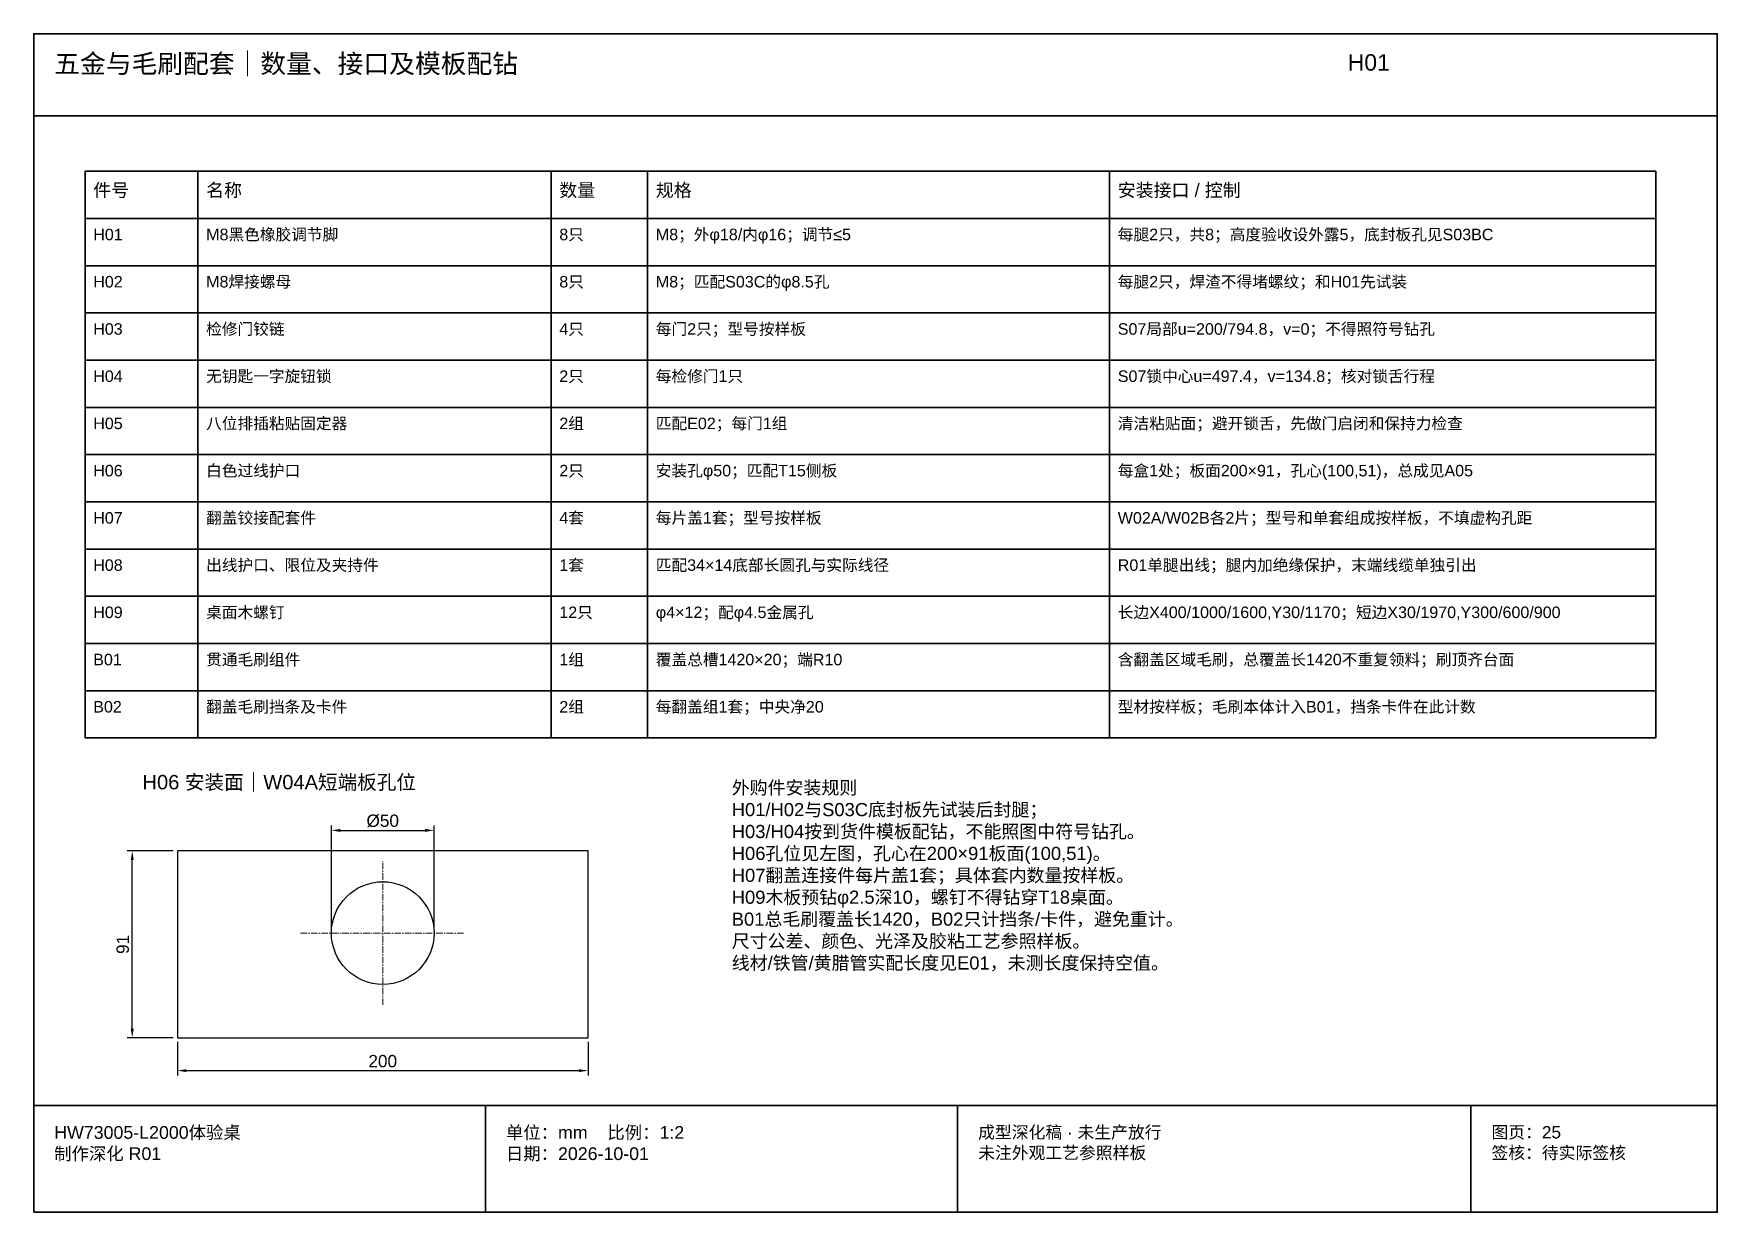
# Model space of a CAD drawing. Header units: millimetres. Extents: x 50 to 288830, y 0 to 4150.
# Drawn here: x 288010 to 288830, y 10 to 584 of the extents above; entities that cross this region are included whole.
import ezdxf

# ---------------------------------------------------------------- set-up
doc = ezdxf.new("R2010")
doc.units = ezdxf.units.MM
doc.linetypes.add('CENTER', pattern=[5.08, 3.175, -0.635, 0.635, -0.635])
for name, color, linetype, lineweight in [('CENTER', 8, 'CENTER', 13), ('DIM', 7, 'Continuous', 13), ('FRAME', 7, 'Continuous', 35), ('NOTE', 7, 'Continuous', 18), ('OUTLINE', 7, 'Continuous', 25)]:
    doc.layers.add(name, color=color, linetype=linetype, lineweight=lineweight)
doc.styles.add('CN', font='Arial Unicode.ttf')
doc.dimstyles.new('D2', dxfattribs={"dimtxt": 6, "dimasz": 4.4, "dimexe": 2.4, "dimexo": 2, "dimgap": 1.6, "dimtad": 1, "dimdsep": 46, "dimtxsty": 'CN', "dimcen": 2.5, "dimclrd": 7, "dimclre": 7, "dimclrt": 7, "dimazin": 3, "dimtfac": 1, "dimtmove": 0, "dimatfit": 3})

msp = doc.modelspace()

# ---------------------------------------------------------------- linework, layer by layer
at = {"layer": 'CENTER'}
for p, q in [((288180, 111), (288180, 181)), ((288140, 146), (288220, 146))]:
    msp.add_line(p, q, dxfattribs=at)
at = {"layer": 'FRAME'}
for p, q in [((288010, 544), (288830, 544)), ((288090, 241), (288090, 517)), ((288262, 241), (288262, 517)), ((288309, 241), (288309, 517)), ((288534, 241), (288534, 517)), ((288035, 494), (288800, 494)), ((288035, 471), (288800, 471)), ((288035, 448), (288800, 448)), ((288035, 425), (288800, 425)), ((288035, 402), (288800, 402)), ((288035, 379), (288800, 379)), ((288035, 356), (288800, 356)), ((288035, 333), (288800, 333)), ((288035, 310), (288800, 310)), ((288035, 287), (288800, 287)), ((288035, 264), (288800, 264)), ((288010, 62), (288830, 62)), ((288230, 10), (288230, 62)), ((288460, 10), (288460, 62)), ((288710, 10), (288710, 62))]:
    msp.add_line(p, q, dxfattribs=at)
for points in [[(288010, 10), (288830, 10), (288830, 584), (288010, 584)], [(288035, 241), (288800, 241), (288800, 517), (288035, 517)]]:
    msp.add_lwpolyline(points, close=True, dxfattribs=at)
at = {"layer": 'OUTLINE'}
msp.add_lwpolyline([(288080, 95), (288280, 95), (288280, 186), (288080, 186)], close=True, dxfattribs=at)
msp.add_circle((288180, 146), 25, dxfattribs=at)

# ---------------------------------------------------------------- texts
at = {"layer": 'NOTE', "attachment_point": 1, "style": 'CN'}
for s, insert, char_height, width in [('五金与毛刷配套｜数量、接口及模板配钻', (288020, 574), 9.2, 620), ('H01', (288650, 574), 8, 180), ('件号', (288039, 511), 6.4, 47), ('名称', (288094, 511), 6.4, 164), ('数量', (288266, 511), 6.4, 39), ('规格', (288313, 511), 6.4, 217), ('安装接口 / 控制', (288538, 511), 6.4, 258), ('H01', (288039, 489), 5.6, 47), ('M8黑色橡胶调节脚', (288094, 489), 5.6, 164), ('8只', (288266, 489), 5.6, 39), ('M8；外φ18/内φ16；调节≤5', (288313, 489), 5.6, 217), ('每腿2只，共8；高度验收设外露5，底封板孔见S03BC', (288538, 489), 5.6, 258), ('H02', (288039, 466), 5.6, 47), ('M8焊接螺母', (288094, 466), 5.6, 164), ('8只', (288266, 466), 5.6, 39), ('M8；匹配S03C的φ8.5孔', (288313, 466), 5.6, 217), ('每腿2只，焊渣不得堵螺纹；和H01先试装', (288538, 466), 5.6, 258), ('H03', (288039, 443), 5.6, 47), ('检修门铰链', (288094, 443), 5.6, 164), ('4只', (288266, 443), 5.6, 39), ('每门2只；型号按样板', (288313, 443), 5.6, 217), ('S07局部u=200/794.8，v=0；不得照符号钻孔', (288538, 443), 5.6, 258), ('H04', (288039, 420), 5.6, 47), ('无钥匙一字旋钮锁', (288094, 420), 5.6, 164), ('2只', (288266, 420), 5.6, 39), ('每检修门1只', (288313, 420), 5.6, 217), ('S07锁中心u=497.4，v=134.8；核对锁舌行程', (288538, 420), 5.6, 258), ('H05', (288039, 397), 5.6, 47), ('八位排插粘贴固定器', (288094, 397), 5.6, 164), ('2组', (288266, 397), 5.6, 39), ('匹配E02；每门1组', (288313, 397), 5.6, 217), ('清洁粘贴面；避开锁舌，先做门启闭和保持力检查', (288538, 397), 5.6, 258), ('H06', (288039, 374), 5.6, 47), ('白色过线护口', (288094, 374), 5.6, 164), ('2只', (288266, 374), 5.6, 39), ('安装孔φ50；匹配T15侧板', (288313, 374), 5.6, 217), ('每盒1处；板面200×91，孔心(100,51)，总成见A05', (288538, 374), 5.6, 258), ('H07', (288039, 351), 5.6, 47), ('翻盖铰接配套件', (288094, 351), 5.6, 164), ('4套', (288266, 351), 5.6, 39), ('每片盖1套；型号按样板', (288313, 351), 5.6, 217), ('W02A/W02B各2片；型号和单套组成按样板，不填虚构孔距', (288538, 351), 5.6, 258), ('H08', (288039, 328), 5.6, 47), ('出线护口、限位及夹持件', (288094, 328), 5.6, 164), ('1套', (288266, 328), 5.6, 39), ('匹配34×14底部长圆孔与实际线径', (288313, 328), 5.6, 217), ('R01单腿出线；腿内加绝缘保护，末端线缆单独引出', (288538, 328), 5.6, 258), ('H09', (288039, 305), 5.6, 47), ('桌面木螺钉', (288094, 305), 5.6, 164), ('12只', (288266, 305), 5.6, 39), ('φ4×12；配φ4.5金属孔', (288313, 305), 5.6, 217), ('长边X400/1000/1600,Y30/1170；短边X30/1970,Y300/600/900', (288538, 305), 5.6, 258), ('B01', (288039, 282), 5.6, 47), ('贯通毛刷组件', (288094, 282), 5.6, 164), ('1组', (288266, 282), 5.6, 39), ('覆盖总槽1420×20；端R10', (288313, 282), 5.6, 217), ('含翻盖区域毛刷，总覆盖长1420不重复领料；刷顶齐台面', (288538, 282), 5.6, 258), ('B02', (288039, 259), 5.6, 47), ('翻盖毛刷挡条及卡件', (288094, 259), 5.6, 164), ('2组', (288266, 259), 5.6, 39), ('每翻盖组1套；中央净20', (288313, 259), 5.6, 217), ('型材按样板；毛刷本体计入B01，挡条卡件在此计数', (288538, 259), 5.6, 258), ('H06 安装面｜W04A短端板孔位', (288063, 223), 7, 305), ('外购件安装规则\\PH01/H02与S03C底封板先试装后封腿；\\PH03/H04按到货件模板配钻，不能照图中符号钻孔。\\PH06孔位见左图，孔心在200×91板面(100,51)。\\PH07翻盖连接件每片盖1套；具体套内数量按样板。\\PH09木板预钻φ2.5深10，螺钉不得钻穿T18桌面。\\PB01总毛刷覆盖长1420，B02只计挡条/卡件，避免重计。\\P尺寸公差、颜色、光泽及胶粘工艺参照样板。\\P线材/铁管/黄腊管实配长度见E01，未测长度保持空值。', (288350, 220), 6.4, 442), ('HW73005-L2000体验桌\\P制作深化 R01', (288020, 52), 6.2, 200), ('单位：mm    比例：1:2\\P日期：2026-10-01', (288240, 52), 6.2, 210), ('成型深化稿 · 未生产放行\\P未注外观工艺参照样板', (288470, 52), 6, 230), ('图页：25\\P签核：待实际签核', (288720, 52), 6, 110)]:
    msp.add_mtext(s, dxfattribs=dict(at, insert=insert, char_height=char_height, width=width))

# ---------------------------------------------------------------- dimensions: what is measured, and where the dimension line sits
at = {"layer": 'DIM'}
msp.add_linear_dim(base=(288155, 196), p1=(288155, 146), p2=(288205, 146), text='%%c<>', dimstyle='D2', dxfattribs=at).render()
msp.add_linear_dim(base=(288058, 95), p1=(288080, 95), p2=(288080, 186), angle=90, dimstyle='D2', dxfattribs=at).render()
msp.add_linear_dim(base=(288080, 79), p1=(288080, 95), p2=(288280, 95), dimstyle='D2', dxfattribs=at).render()

doc.saveas('drawing.dxf')
